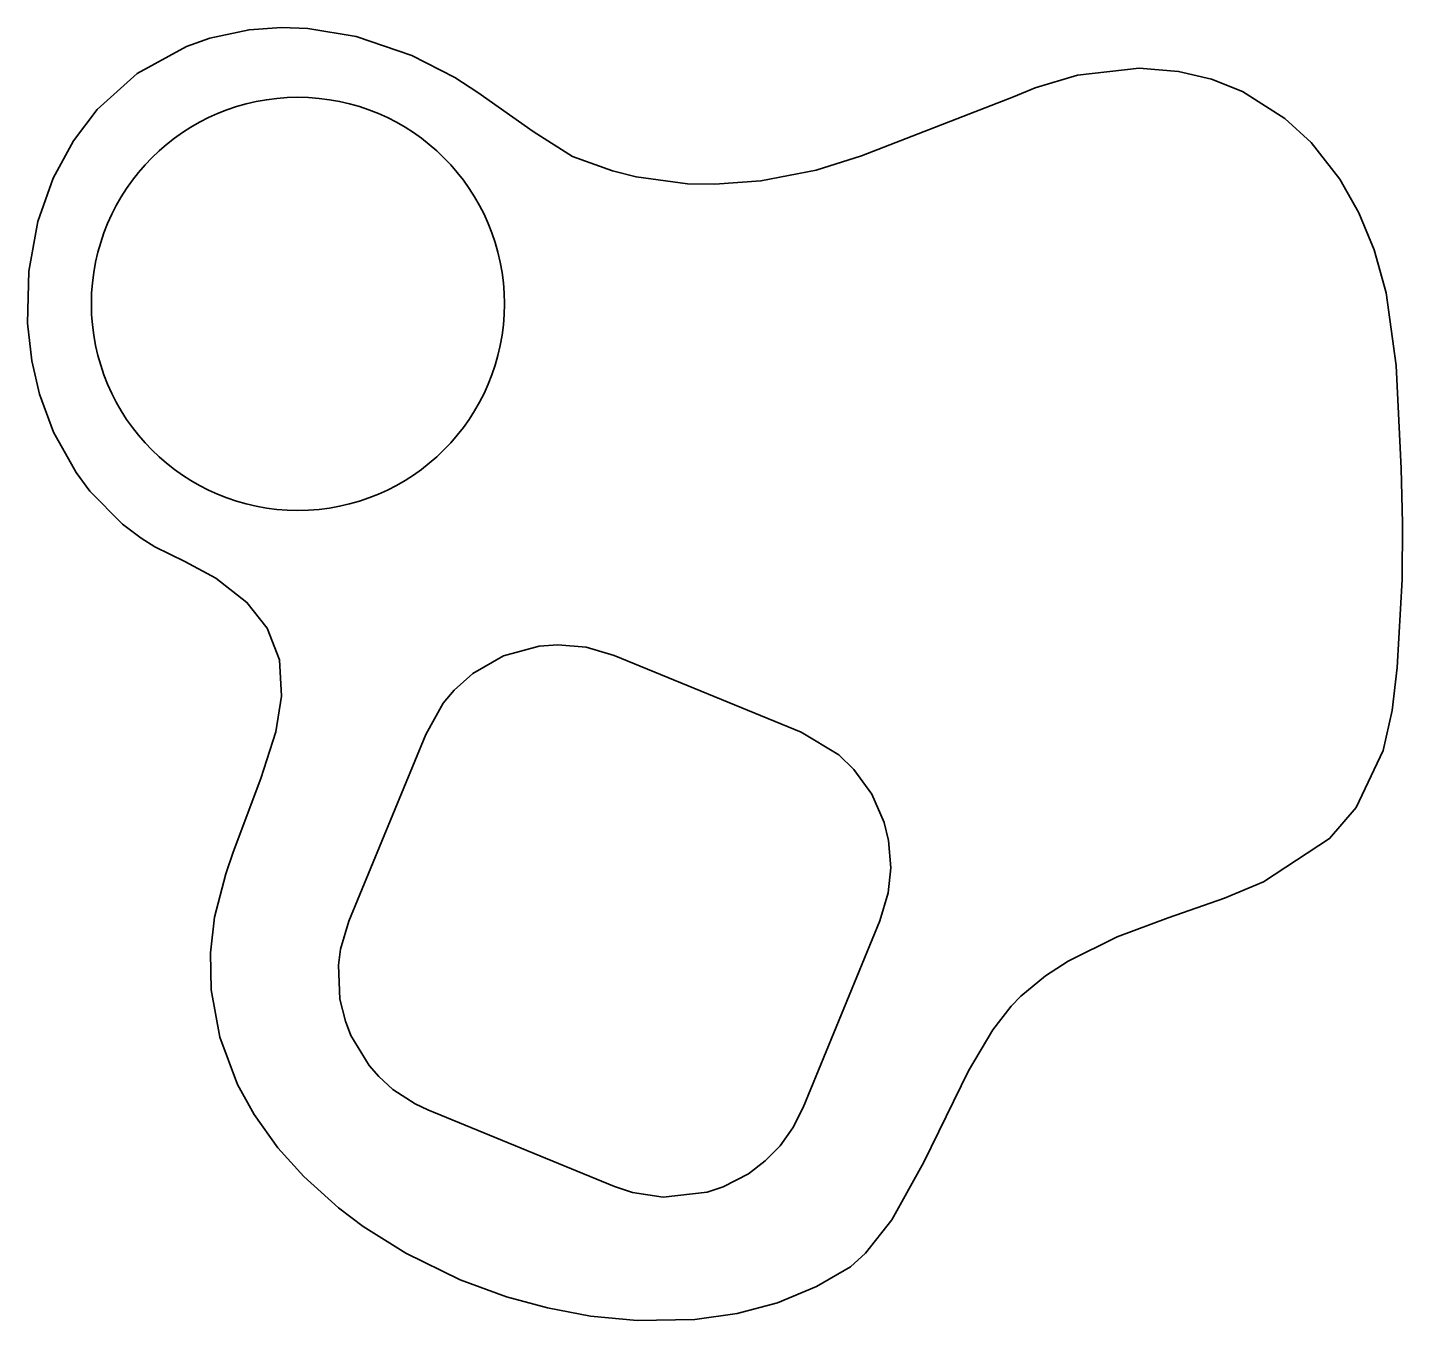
# Model space of a CAD drawing. Header units: inches. Extents: x 0.02 to 5, y 0.16 to 4.84.
import ezdxf

# ---------------------------------------------------------------- set-up
doc = ezdxf.new("R2010")
doc.units = ezdxf.units.IN
doc.header["$MEASUREMENT"] = 0
doc.layers.add('Layer 1', color=7, linetype='Continuous', lineweight=0)

msp = doc.modelspace()

# ---------------------------------------------------------------- linework, layer by layer
at = {"layer": 'Layer 1', "color": 250, "lineweight": 35, "true_color": 0x231f20}
for points in [[(3.5876, 4.5905), (3.6668, 4.6229), (3.8198, 4.6685), (4.0435, 4.6936), (4.1855, 4.6821), (4.3045, 4.6538), (4.4169, 4.6089), (4.5711, 4.5116), (4.6659, 4.4243), (4.7698, 4.2919), (4.8389, 4.1698), (4.894, 4.0364), (4.938, 3.8802), (4.9742, 3.6171), (4.9923, 3.2446), (4.9966, 3.0461), (4.9955, 2.8416), (4.9779, 2.5232), (4.9598, 2.3682), (4.9261, 2.2233), (4.8285, 2.0163), (4.7326, 1.9038), (4.4928, 1.7472), (4.3516, 1.6888), (4.1481, 1.6174), (3.9639, 1.5482), (3.7859, 1.4604), (3.7034, 1.4067), (3.6139, 1.3336), (3.579, 1.2974), (3.5129, 1.2118), (3.4248, 1.0631), (3.2637, 0.7323), (3.1473, 0.5237), (3.0523, 0.4029), (2.9975, 0.3534), (2.8751, 0.2817), (2.7331, 0.2235), (2.5867, 0.1848), (2.4345, 0.1631), (2.2249, 0.159), (2.056, 0.1751), (1.9004, 0.2043), (1.7515, 0.245), (1.5842, 0.3065), (1.3872, 0.4026), (1.2334, 0.4994), (1.143, 0.5675), (1.0178, 0.6804), (0.9242, 0.7847), (0.8384, 0.9046), (0.7779, 1.0137), (0.7133, 1.1845), (0.682, 1.3568), (0.6797, 1.4908), (0.6948, 1.6191), (0.7351, 1.7761), (0.7616, 1.8544), (0.8626, 2.121), (0.9161, 2.291), (0.9374, 2.4196), (0.9295, 2.5512), (0.8854, 2.6656), (0.8118, 2.7592), (0.6992, 2.847), (0.5872, 2.9077), (0.5872, 2.9077), (0.5872, 2.9077), (0.4787, 2.9608), (0.4293, 2.9918), (0.361, 3.043), (0.243, 3.1622), (0.1932, 3.2292), (0.1116, 3.3759), (0.0609, 3.5137), (0.0329, 3.6344), (0.0173, 3.7699), (0.0218, 3.9585), (0.055, 4.138), (0.1107, 4.2953), (0.1835, 4.4303), (0.2696, 4.5438), (0.4149, 4.6744), (0.5927, 4.7718), (0.6773, 4.8026), (0.8199, 4.8331), (0.9369, 4.841), (1.0326, 4.8371), (1.2075, 4.8079), (1.4094, 4.7393), (1.5645, 4.6596), (1.6476, 4.6056), (1.8481, 4.4643), (1.9913, 4.3739), (2.1359, 4.3216), (2.2214, 4.3001), (2.4077, 4.2753), (2.5062, 4.2732), (2.6734, 4.2854), (2.8729, 4.3246), (3.038, 4.3765), (3.5876, 4.5905)], [(2.1436, 0.6446), (1.4666, 0.9223), (1.4214, 0.9434), (1.3407, 0.9958), (1.289, 1.0426), (1.254, 1.0828), (1.1886, 1.1906), (1.1684, 1.2425), (1.1489, 1.322), (1.1434, 1.4452), (1.1511, 1.5031), (1.1813, 1.6047), (1.4592, 2.2813), (1.5225, 2.3939), (1.5623, 2.4414), (1.6299, 2.5017), (1.7414, 2.5652), (1.8705, 2.6007), (1.9379, 2.6058), (2.0403, 2.5967), (2.1418, 2.5665), (2.8188, 2.2888), (2.9551, 2.2069), (3.0097, 2.1543), (3.0744, 2.0645), (3.1193, 1.9617), (3.1352, 1.8976), (3.1434, 1.7976), (3.1344, 1.708), (3.1042, 1.6065), (2.8263, 0.9298), (2.7894, 0.8567), (2.7429, 0.7918), (2.6892, 0.7367), (2.6277, 0.6901), (2.5369, 0.643), (2.479, 0.6236), (2.3198, 0.6058), (2.2084, 0.6228), (2.1436, 0.6446), (2.1436, 0.6446)]]:
    msp.add_lwpolyline(points, close=True, dxfattribs=at)
msp.add_circle((0.9966, 3.8403), 0.748, dxfattribs=at)

doc.saveas('drawing.dxf')
